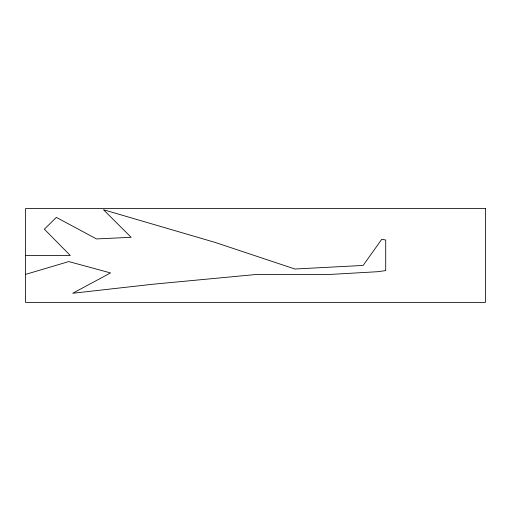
<?xml version="1.0" encoding="UTF-8"?>
<svg xmlns="http://www.w3.org/2000/svg" width="511" height="511" viewBox="0 0 511 511"><rect width="100%" height="100%" fill="white"/><g stroke="black" fill="none" stroke-linecap="round" stroke-linejoin="round"><path stroke-width="0.77" d="M25.55 274.401L68.781 261.575L110.548 272.931L72.709 293.263L152.316 284.295L257.084 274.401L330.713 274.401L377.782 271.699L385.709 270.6L385.709 239.985L381.704 239.352L363.129 265.445L294.892 269.01L215.042 242.386L103.497 209.746L131.135 237.302L96.528 238.937L56.325 217.386L44.355 229.196L70.307 255.5L25.55 255.5M485.45 208.616L25.55 208.616L25.55 302.384L485.45 302.384L485.45 208.616"/></g></svg>
